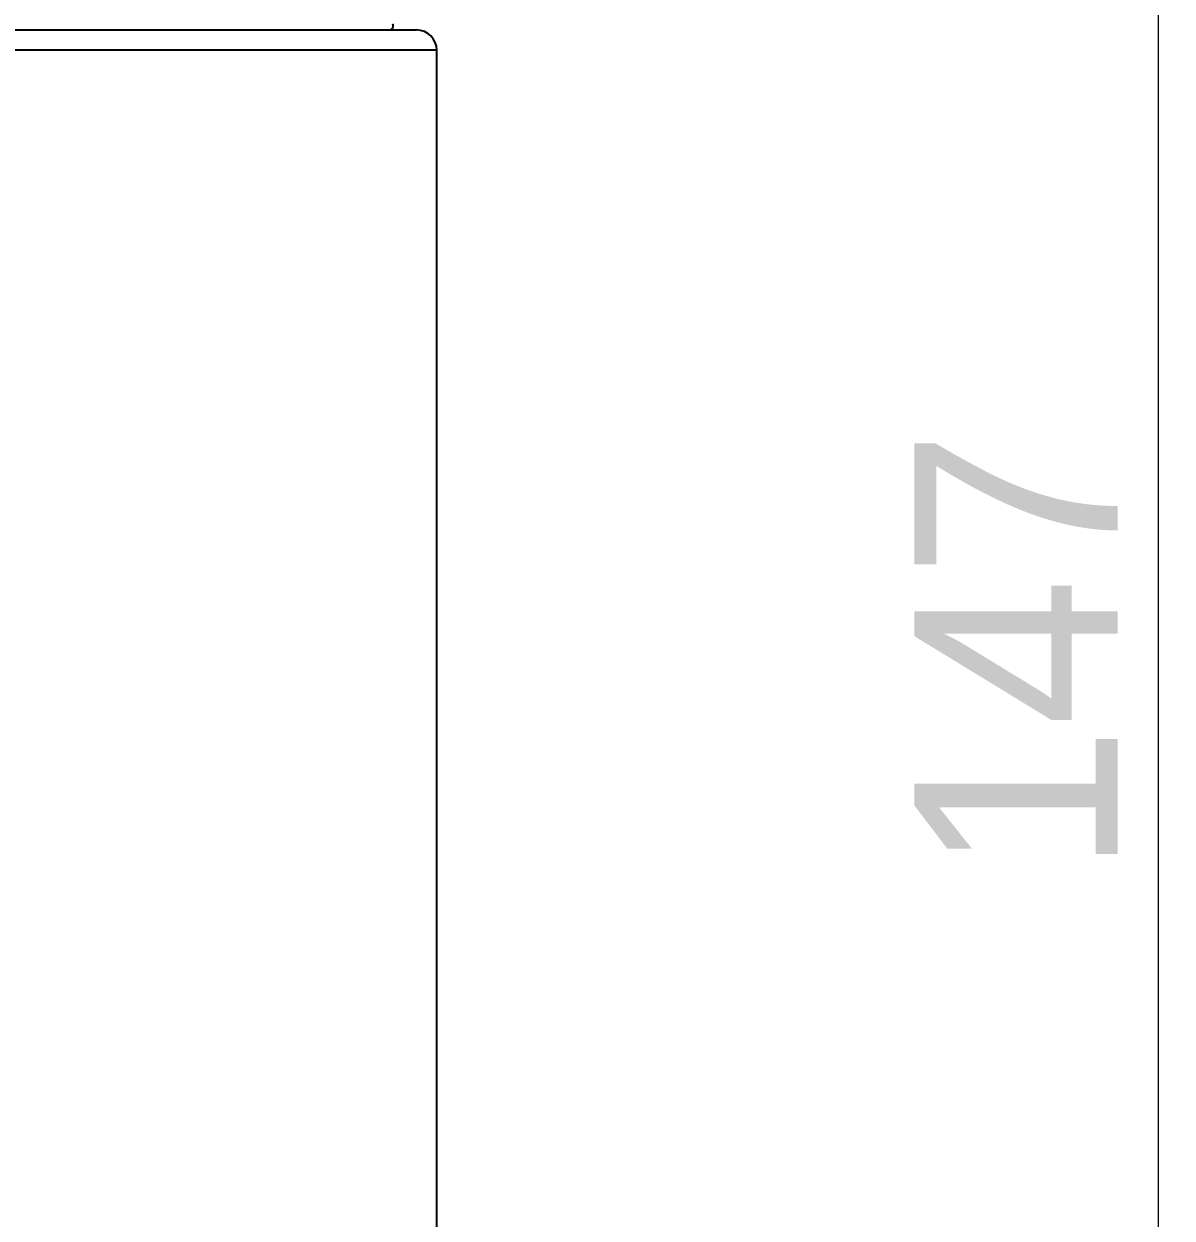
# Model space of a CAD drawing. Extents: x 1571 to 2360, y 0 to 579.
# Drawn here: x 2089.4 to 2145.8, y 299.7 to 358.3 of the extents above; entities that cross this region are included whole.
import ezdxf

# ---------------------------------------------------------------- set-up
doc = ezdxf.new("R2010")
doc.units = 0
doc.header["$LTSCALE"] = 10
doc.header["$MEASUREMENT"] = 0
doc.header["$PDMODE"] = 3
doc.header["$PDSIZE"] = -10
doc.layers.get('0').update_dxf_attribs({"linetype": 'CONTINUOUS'})
doc.layers.get('DEFPOINTS').update_dxf_attribs({"linetype": 'CONTINUOUS'})
doc.layers.add('1', color=7, linetype='CONTINUOUS')
doc.styles.add('Daelim Dimension', font='H2GTRE.TTF')
doc.dimstyles.new('DEFAULT', dxfattribs={"dimscale": 2, "dimtxt": 2, "dimasz": 2, "dimexe": 0, "dimexo": 2, "dimgap": 1, "dimtad": 1, "dimdec": 1, "dimzin": 9, "dimdsep": 46, "dimtxsty": 'Daelim Dimension', "dimcen": 0.5, "dimclrd": 252, "dimclre": 252, "dimclrt": 3, "dimadec": 1, "dimazin": 0, "dimtfac": 1, "dimtdec": 1, "dimtix": 1, "dimtmove": 0, "dimatfit": 3, "dimfxl": 1, "dimtolj": 1, "dimtzin": 1, "dimlwd": 9, "dimlwe": 9, "dimarcsym": 0})

# ---------------------------------------------------------------- blocks, each defined once
blk = doc.blocks.new('*D7')
at = {"color": 5, "lineweight": 9, "ltscale": 0.5, "transparency": 16777216}
for p, q in [((1967.177, 400.938), (2145.118, 400.938)), ((2145.118, 258.036), (2145.118, 396.938)), ((2116.674, 254.036), (2145.118, 254.036))]:
    blk.add_line(p, q, dxfattribs=at)
at = {"color": 5, "ltscale": 0.5, "transparency": 16777216}
for points in [[(2144.452, 396.938), (2145.785, 396.938), (2145.118, 400.938)], [(2144.452, 258.036), (2145.785, 258.036), (2145.118, 254.036)]]:
    blk.add_solid(points, dxfattribs=at)
at = {"layer": 'DEFPOINTS', "color": 0, "ltscale": 0.5, "transparency": 16777216}
for p in [(1963.177, 400.938), (2145.118, 400.938), (2112.674, 254.036)]:
    blk.add_point(p, dxfattribs=at)
at = {"color": 7, "lineweight": -3, "ltscale": 0.5, "transparency": 16777216, "insert": (2138.118, 327.487), "char_height": 10, "attachment_point": 5, "rotation": 90, "style": 'Daelim Dimension'}
blk.add_mtext('\\A1;147', dxfattribs=at)

msp = doc.modelspace()

# ---------------------------------------------------------------- linework, layer by layer
at = {"layer": '1', "color": 7, "linetype": 'Continuous', "lineweight": -3}
for p, q in [((1939.369, 358.036), (2092.674, 358.036)), ((2092.674, 358.036), (2108.674, 358.036)), ((2092.784, 357.036), (1939.035, 357.036)), ((2109.674, 357.036), (2092.784, 357.036)), ((2109.674, 259.036), (2109.674, 357.036))]:
    msp.add_line(p, q, dxfattribs=at)
for centre, radius, start, end in [((2107.335, 358.236), 0.2, 270, 29.38526), ((2108.674, 357.036), 1, 0, 90)]:
    msp.add_arc(centre, radius, start, end, dxfattribs=at)

# ---------------------------------------------------------------- dimensions: what is measured, and where the dimension line sits
at = {"color": 5, "lineweight": -3, "ltscale": 0.5}
dim = msp.add_linear_dim(base=(2145.118, 400.938), p1=(2112.674, 254.036), p2=(1963.177, 400.938), angle=90, text='147', dimstyle='DEFAULT', override={"dimtxt": 5, "dimclrd": 5, "dimclre": 5, "dimclrt": 7}, dxfattribs=at)
dim.commit()
dim.dimension.update_dxf_attribs({"geometry": '*D7', "text_midpoint": (2138.118, 327.487)})

doc.saveas('drawing.dxf')
